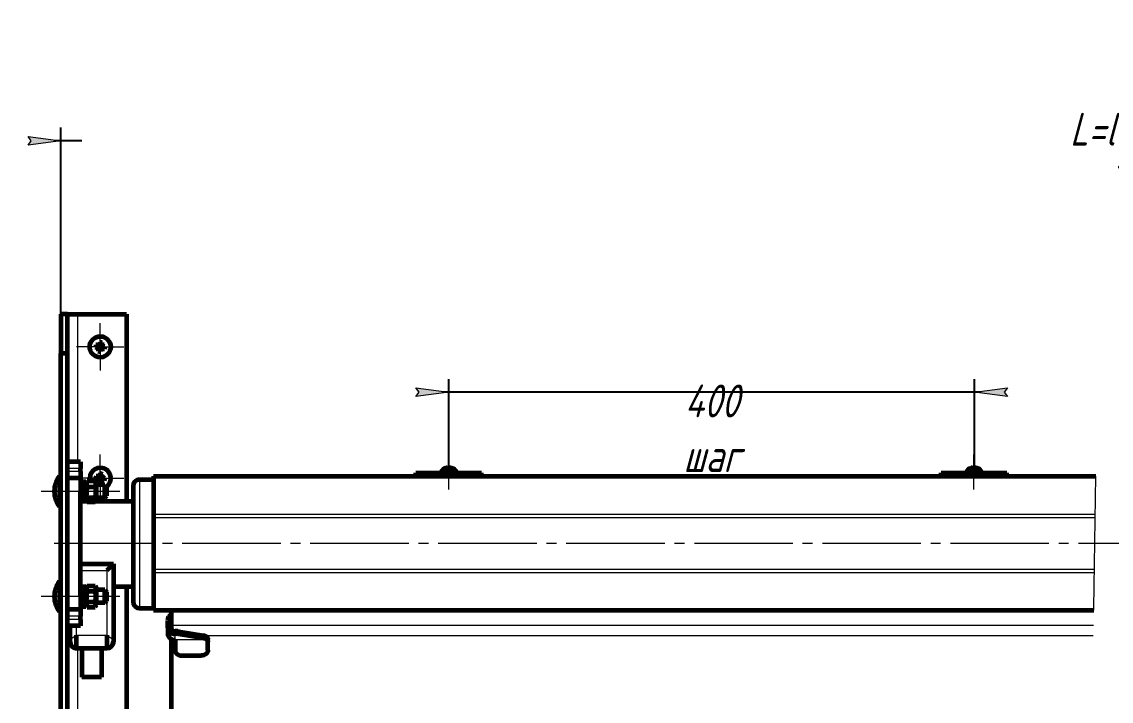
# Model space of a CAD drawing. Header units: millimetres. Extents: x 0 to 841, y 0 to 594.
# Drawn here: x 91.4 to 257.3, y 490.5 to 594 of the extents above; entities that cross this region are included whole.
import ezdxf

# ---------------------------------------------------------------- set-up
doc = ezdxf.new("R2010")
doc.units = ezdxf.units.MM
for name, pattern in [('K5LT_AXLED', [19.5, 15, -1.5, 1.5, -1.5]), ('K5LT_BASIC', [0]), ('K5LT_THIN', [0]), ('K5LT_THIN_INCLUDED_TO_HATCHING', [0])]:
    doc.linetypes.add(name, pattern=pattern)
doc.layers.add('Системный слой', color=7, linetype='Continuous')
doc.layers.add('Системный слой (1)', color=7, linetype='Continuous', true_color=0x909090)
doc.styles.add('KDIMTEXTSTYLE', font='GOST_AU.SHX', dxfattribs={"width": 0.96, "oblique": 15, "height": 5})
doc.dimstyles.new('KDIMSTYLE (0.20)', dxfattribs={"dimtxt": 5, "dimasz": 1, "dimexe": 2, "dimexo": 0, "dimgap": 1, "dimtad": 1, "dimlfac": 5, "dimtxsty": 'KDIMTEXTSTYLE', "dimsah": 1, "dimcen": 0, "dimdle": 1, "dimadec": 0, "dimazin": 0, "dimtfac": 0.667, "dimtmove": 0, "dimatfit": 3, "dimfxl": 1, "dimtvp": 1, "dimtolj": 1, "dimtzin": 0, "dimarcsym": 0})

# ---------------------------------------------------------------- blocks, each defined once
blk = doc.blocks.new('U11')
at = {"layer": 'Системный слой (1)', "color": 5, "linetype": 'K5LT_BASIC', "lineweight": 60, "true_color": 0x0000ff}
for p, q in [((104.04, 506.82), (104.04, 507.48)), ((104.04, 505.48), (104.04, 506.82))]:
    blk.add_line(p, q, dxfattribs=at)
blk = doc.blocks.new('U12')
at = {"layer": 'Системный слой (1)', "color": 5, "linetype": 'K5LT_BASIC', "lineweight": 60, "true_color": 0x0000ff}
for p, q in [((104.34, 506.72), (104.34, 507.18)), ((104.34, 505.78), (104.34, 506.72))]:
    blk.add_line(p, q, dxfattribs=at)
blk = doc.blocks.new('U22')
at = {"layer": 'Системный слой (1)', "color": 5, "linetype": 'K5LT_BASIC', "lineweight": 60, "true_color": 0x0000ff}
for p, q in [((100.66, 523.16), (100.66, 524.28)), ((100.66, 520.68), (100.66, 523.16))]:
    blk.add_line(p, q, dxfattribs=at)
blk = doc.blocks.new('U26')
at = {"layer": 'Системный слой (1)', "color": 5, "linetype": 'K5LT_BASIC', "lineweight": 60, "true_color": 0x0000ff}
for p, q in [((102.67, 505.33), (102.55, 505.66)), ((102.55, 504.87), (102.56, 504.88)), ((102.56, 504.88), (102.67, 505.33))]:
    blk.add_line(p, q, dxfattribs=at)
blk = doc.blocks.new('U27')
at = {"layer": 'Системный слой (1)', "color": 5, "linetype": 'K5LT_BASIC', "lineweight": 60, "true_color": 0x0000ff}
for p in [(102.76, 507.74), (102.76, 505.22)]:
    blk.add_line(p, (102.76, 507.74), dxfattribs=at)
blk = doc.blocks.new('U28')
at = {"layer": 'Системный слой (1)', "color": 5, "linetype": 'K5LT_BASIC', "lineweight": 60, "true_color": 0x0000ff}
for p, q in [((101.36, 505.66), (101.24, 505.2)), ((101.24, 505.2), (101.36, 504.88)), ((101.36, 504.88), (101.36, 504.87))]:
    blk.add_line(p, q, dxfattribs=at)
blk = doc.blocks.new('U37')
at = {"layer": 'Системный слой (1)', "color": 5, "linetype": 'K5LT_BASIC', "lineweight": 60, "true_color": 0x0000ff}
for p, q in [((102.56, 524.1), (102.55, 524.1)), ((102.58, 524.06), (102.56, 524.1))]:
    blk.add_line(p, q, dxfattribs=at)
blk = doc.blocks.new('U38')
at = {"layer": 'Системный слой (1)', "color": 5, "linetype": 'K5LT_BASIC', "lineweight": 60, "true_color": 0x0000ff}
for q in [(101.34, 524.06), (101.36, 524.1)]:
    blk.add_line((101.36, 524.1), q, dxfattribs=at)
blk = doc.blocks.new('U39')
at = {"layer": 'Системный слой (1)', "color": 5, "linetype": 'K5LT_BASIC', "lineweight": 60, "true_color": 0x0000ff}
for p, q in [((100.66, 507.24), (100.66, 508.28)), ((100.66, 504.68), (100.66, 507.24))]:
    blk.add_line(p, q, dxfattribs=at)
blk = doc.blocks.new('U40')
at = {"layer": 'Системный слой (1)', "color": 5, "linetype": 'K5LT_BASIC', "lineweight": 60, "true_color": 0x0000ff}
for p, q in [((104.04, 522.72), (104.04, 523.48)), ((104.04, 521.48), (104.04, 522.72))]:
    blk.add_line(p, q, dxfattribs=at)
blk = doc.blocks.new('U41')
at = {"layer": 'Системный слой (1)', "color": 5, "linetype": 'K5LT_BASIC', "lineweight": 60, "true_color": 0x0000ff}
for p, q in [((104.34, 522.65), (104.34, 523.18)), ((104.34, 521.78), (104.34, 522.65))]:
    blk.add_line(p, q, dxfattribs=at)
blk = doc.blocks.new('U48')
at = {"layer": 'Системный слой (1)', "color": 5, "linetype": 'K5LT_BASIC', "lineweight": 60, "true_color": 0x0000ff}
for p, q in [((102.66, 521.32), (102.55, 521.54)), ((102.6, 520.95), (102.66, 521.32)), ((102.55, 520.88), (102.6, 520.95))]:
    blk.add_line(p, q, dxfattribs=at)
blk = doc.blocks.new('U49')
at = {"layer": 'Системный слой (1)', "color": 5, "linetype": 'K5LT_BASIC', "lineweight": 60, "true_color": 0x0000ff}
for p in [(102.76, 523.74), (102.76, 521.22)]:
    blk.add_line(p, (102.76, 523.74), dxfattribs=at)
blk = doc.blocks.new('U50')
at = {"layer": 'Системный слой (1)', "color": 5, "linetype": 'K5LT_BASIC', "lineweight": 60, "true_color": 0x0000ff}
for p, q in [((101.36, 521.54), (101.24, 521.16)), ((101.24, 521.16), (101.32, 520.95)), ((101.32, 520.95), (101.36, 520.88))]:
    blk.add_line(p, q, dxfattribs=at)
blk = doc.blocks.new('U51')
at = {"layer": 'Системный слой (1)', "color": 5, "linetype": 'K5LT_BASIC', "lineweight": 60, "true_color": 0x0000ff}
for p, q in [((101.16, 520.98), (101.3, 520.98)), ((102.62, 520.98), (108.34, 520.98))]:
    blk.add_line(p, q, dxfattribs=at)
blk = doc.blocks.new('U52')
at = {"layer": 'Системный слой (1)', "color": 5, "linetype": 'K5LT_BASIC', "lineweight": 60, "true_color": 0x0000ff}
for p, q in [((108.34, 523.28), (108.34, 514.48)), ((108.34, 514.48), (108.34, 505.68))]:
    blk.add_line(p, q, dxfattribs=at)
blk = doc.blocks.new('U69')
at = {"layer": 'Системный слой (1)', "color": 5, "linetype": 'K5LT_BASIC', "lineweight": 60, "true_color": 0x0000ff}
blk.add_line((111.44, 524.78), (255.01, 524.78), dxfattribs=at)
blk = doc.blocks.new('U70')
at = {"layer": 'Системный слой (1)', "color": 5, "linetype": 'K5LT_BASIC', "lineweight": 60, "true_color": 0x0000ff}
blk.add_line((111.44, 504.38), (254.67, 504.38), dxfattribs=at)
blk = doc.blocks.new('U78')
at = {"layer": 'Системный слой (1)', "color": 5, "linetype": 'K5LT_BASIC', "lineweight": 60, "true_color": 0x0000ff}
for p, q in [((155.98, 525.39), (155.24, 525.39)), ((157.64, 525.39), (155.98, 525.39))]:
    blk.add_line(p, q, dxfattribs=at)
blk = doc.blocks.new('U79')
at = {"layer": 'Системный слой (1)', "color": 5, "linetype": 'K5LT_BASIC', "lineweight": 60, "true_color": 0x0000ff}
for p, q in [((156.73, 526.09), (156.87, 526.05)), ((156.87, 526.05), (156.88, 526.05))]:
    blk.add_line(p, q, dxfattribs=at)
blk = doc.blocks.new('U104')
at = {"layer": 'Системный слой (1)', "color": 5, "linetype": 'K5LT_BASIC', "lineweight": 60, "true_color": 0x0000ff}
for p, q in [((235.98, 525.39), (235.24, 525.39)), ((237.64, 525.39), (235.98, 525.39))]:
    blk.add_line(p, q, dxfattribs=at)
blk = doc.blocks.new('U105')
at = {"layer": 'Системный слой (1)', "color": 5, "linetype": 'K5LT_BASIC', "lineweight": 60, "true_color": 0x0000ff}
for p, q in [((236.73, 526.09), (236.87, 526.05)), ((236.87, 526.05), (236.88, 526.05))]:
    blk.add_line(p, q, dxfattribs=at)
blk = doc.blocks.new('U106')
at = {"layer": 'Системный слой (1)', "color": 5, "linetype": 'K5LT_BASIC', "lineweight": 60, "true_color": 0x0000ff}
for p, q in [((113.64, 502.84), (113.81, 503.41)), ((113.81, 503.41), (114.14, 503.76))]:
    blk.add_line(p, q, dxfattribs=at)
blk = doc.blocks.new('U128')
at = {"layer": 'Системный слой (1)', "color": 5, "linetype": 'K5LT_BASIC', "lineweight": 60, "true_color": 0x0000ff}
for p, q in [((107.34, 549.48), (107.34, 520.98)), ((107.34, 507.98), (107.34, 479.48))]:
    blk.add_line(p, q, dxfattribs=at)
blk = doc.blocks.new('U129')
at = {"layer": 'Системный слой (1)', "color": 5, "linetype": 'K5LT_BASIC', "lineweight": 60, "true_color": 0x0000ff}
for start, end in [(77.0229, 193.8659), (307.3811, 77.0229)]:
    blk.add_arc((103.34, 524.48), 1.6, start, end, dxfattribs=at)
blk = doc.blocks.new('U170')
at = {"layer": 'Системный слой (1)', "color": 7, "linetype": 'K5LT_THIN', "lineweight": 18}
blk.add_line((114.14, 502.09), (254.64, 502.09), dxfattribs=at)
blk = doc.blocks.new('U171')
at = {"layer": 'Системный слой (1)', "color": 7, "linetype": 'K5LT_THIN', "lineweight": 18}
blk.add_line((118.95, 500.55), (254.61, 500.55), dxfattribs=at)
blk = doc.blocks.new('U172')
at = {"layer": 'Системный слой (1)', "color": 7, "linetype": 'K5LT_THIN', "lineweight": 18}
blk.add_line((114.14, 504.33), (254.67, 504.33), dxfattribs=at)
blk = doc.blocks.new('U183')
at = {"layer": 'Системный слой (1)', "color": 7, "linetype": 'K5LT_THIN', "lineweight": 18}
for p, q in [((104.34, 510.42), (104.34, 507.18)), ((104.34, 505.78), (104.34, 500.58))]:
    blk.add_line(p, q, dxfattribs=at)
blk = doc.blocks.new('U184')
at = {"layer": 'Системный слой (1)', "color": 7, "linetype": 'K5LT_THIN', "lineweight": 18}
for p, q in [((109.34, 524.28), (109.34, 514.48)), ((109.34, 514.48), (109.34, 504.68))]:
    blk.add_line(p, q, dxfattribs=at)
blk = doc.blocks.new('U200')
at = {"layer": 'Системный слой (1)', "color": 7, "linetype": 'K5LT_THIN', "lineweight": 18}
blk.add_line((111.44, 519.01), (254.91, 519.01), dxfattribs=at)
blk = doc.blocks.new('U201')
at = {"layer": 'Системный слой (1)', "color": 7, "linetype": 'K5LT_THIN', "lineweight": 18}
blk.add_line((111.44, 504.59), (254.68, 504.59), dxfattribs=at)
blk = doc.blocks.new('U202')
at = {"layer": 'Системный слой (1)', "color": 7, "linetype": 'K5LT_THIN', "lineweight": 18}
blk.add_line((111.44, 518.52), (254.91, 518.52), dxfattribs=at)
blk = doc.blocks.new('U203')
at = {"layer": 'Системный слой (1)', "color": 7, "linetype": 'K5LT_THIN', "lineweight": 18}
blk.add_line((111.44, 510.65), (254.77, 510.65), dxfattribs=at)
blk = doc.blocks.new('U204')
at = {"layer": 'Системный слой (1)', "color": 7, "linetype": 'K5LT_THIN', "lineweight": 18}
blk.add_line((111.44, 524.58), (255.01, 524.58), dxfattribs=at)
blk = doc.blocks.new('U205')
at = {"layer": 'Системный слой (1)', "color": 7, "linetype": 'K5LT_THIN', "lineweight": 18}
blk.add_line((111.44, 510.15), (254.77, 510.15), dxfattribs=at)
blk = doc.blocks.new('U265')
at = {"layer": 'Системный слой (1)', "color": 7, "linetype": 'K5LT_THIN', "lineweight": 18}
for p, q in [((99.94, 526.98), (99.94, 549.48)), ((99.94, 479.48), (99.94, 498.58))]:
    blk.add_line(p, q, dxfattribs=at)
blk = doc.blocks.new('U277')
at = {"layer": 'Системный слой (1)', "color": 30, "linetype": 'K5LT_AXLED', "lineweight": 18, "true_color": 0xff8000}
for p, q in [((96.34, 514.58), (254.84, 514.58)), ((254.84, 514.58), (259.84, 514.58))]:
    blk.add_line(p, q, dxfattribs=at)
blk = doc.blocks.new('U291')
at = {"layer": 'Системный слой (1)', "color": 30, "linetype": 'K5LT_AXLED', "lineweight": 18, "true_color": 0xff8000}
for q in [(103.34, 528.08), (99.74, 524.48), (103.34, 520.88), (106.94, 524.48)]:
    blk.add_line((103.34, 524.48), q, dxfattribs=at)
blk = doc.blocks.new('U292')
at = {"layer": 'Системный слой (1)', "color": 30, "linetype": 'K5LT_AXLED', "lineweight": 18, "true_color": 0xff8000}
for q in [(103.34, 548.08), (99.74, 544.48), (103.34, 540.88), (106.94, 544.48)]:
    blk.add_line((103.34, 544.48), q, dxfattribs=at)
blk = doc.blocks.new('KDIMARROW_01')
at = {"layer": 'Системный слой'}
blk.add_hatch(color=0, dxfattribs=at).paths.add_polyline_path([(0, 0), (-5, 0.66), (-4.5, 0), (-5, -0.66)])
at = {"layer": 'Системный слой', "color": 0, "linetype": 'K5LT_THIN', "lineweight": 18}
for p, q in [((-4.5, 0), (-5, 0.66)), ((-5, 0.66), (0, 0)), ((0, 0), (-5, -0.66)), ((-5, -0.66), (-4.5, 0))]:
    blk.add_line(p, q, dxfattribs=at)
at = {"layer": 'Системный слой (1)', "color": 0, "linetype": 'K5LT_THIN', "lineweight": 18}
blk.add_line((0, 0), (-1, 0), dxfattribs=at)
blk = doc.blocks.new('U304')
at = {"layer": 'Системный слой', "color": 7, "linetype": 'K5LT_THIN_INCLUDED_TO_HATCHING', "lineweight": 18}
for p, q in [((254.84, 514.74), (255.01, 524.78)), ((254.68, 504.69), (254.84, 514.74)), ((254.67, 504.38), (254.68, 504.69)), ((110.34, 354), (120.67, 353.77)), ((120.67, 353.77), (130.44, 353.56))]:
    blk.add_line(p, q, dxfattribs=at)

msp = doc.modelspace()

# ---------------------------------------------------------------- linework, layer by layer
at = {"layer": 'Системный слой (1)', "color": 5, "linetype": 'K5LT_BASIC', "lineweight": 60, "true_color": 0x0000ff}
for p, q in [((97.3386, 549.4841), (97.3386, 543.4841)), ((98.3386, 549.4841), (97.3386, 549.4841)), ((98.3386, 549.4841), (99.9386, 549.4841)), ((98.3386, 543.4841), (98.3386, 549.4841)), ((99.9386, 549.4841), (107.3386, 549.4841)), ((102.6191, 544.4443), (103.093, 544.4705)), ((102.6898, 544.7976), (103.1171, 544.5911)), ((102.8173, 544.3927), (103.1715, 544.4548)), ((102.8925, 544.769), (103.1956, 544.5754)), ((103.0242, 544.2745), (103.2402, 544.4185)), ((103.0538, 544.038), (103.2473, 544.3411)), ((103.093, 544.4705), (103.1171, 544.5911)), ((103.1715, 544.4548), (103.093, 544.4705)), ((103.1171, 544.5911), (103.1956, 544.5754)), ((103.129, 544.7986), (103.273, 544.5825)), ((103.2402, 544.4185), (103.1715, 544.4548)), ((103.1956, 544.5754), (103.273, 544.5825)), ((103.2316, 544.2626), (103.2473, 544.3411)), ((103.2473, 544.3411), (103.2402, 544.4185)), ((103.2472, 545.0054), (103.3093, 544.6513)), ((103.273, 544.5825), (103.3093, 544.6513)), ((103.2987, 545.2036), (103.325, 544.7298)), ((103.3093, 544.6513), (103.325, 544.7298)), ((103.325, 544.7298), (103.4456, 544.7057)), ((103.4042, 544.3857), (103.3679, 544.317)), ((103.4816, 544.3928), (103.4042, 544.3857)), ((103.5483, 544.1697), (103.4042, 544.3857)), ((103.6234, 544.9302), (103.4299, 544.6271)), ((103.4456, 544.7057), (103.4299, 544.6271)), ((103.4299, 544.6271), (103.437, 544.5497)), ((103.653, 544.6938), (103.437, 544.5497)), ((103.437, 544.5497), (103.5057, 544.5134)), ((103.652, 545.133), (103.4456, 544.7057)), ((103.7847, 544.1993), (103.4816, 544.3928)), ((103.5601, 544.3771), (103.4816, 544.3928)), ((103.8599, 544.5756), (103.5057, 544.5134)), ((103.5057, 544.5134), (103.5843, 544.4977)), ((103.5843, 544.4977), (103.5601, 544.3771)), ((103.9874, 544.1707), (103.5601, 544.3771)), ((104.0581, 544.524), (103.5843, 544.4977)), ((97.3386, 485.4841), (97.3386, 543.4841)), ((98.3386, 543.4841), (97.3386, 543.4841)), ((98.3386, 485.4841), (98.3386, 543.4841)), ((103.0252, 543.8353), (103.2316, 544.2626)), ((103.3522, 544.2385), (103.2316, 544.2626)), ((103.3679, 544.317), (103.3522, 544.2385)), ((103.3785, 543.7647), (103.3522, 544.2385)), ((103.43, 543.9628), (103.3679, 544.317)), ((100.3386, 526.9841), (98.3386, 526.9841)), ((100.3386, 526.9841), (100.3386, 525.9841)), ((156.1434, 526.0858), (156.0071, 526.0532)), ((156.1434, 526.0858), (156.1751, 525.9925)), ((156.153, 526.0576), (156.317, 526.0858)), ((156.317, 526.0858), (156.4386, 526.0532)), ((156.317, 526.0858), (156.3306, 525.9885)), ((156.7338, 526.0858), (156.7242, 526.0576)), ((236.1434, 526.0858), (236.0071, 526.0532)), ((236.1434, 526.0858), (236.1751, 525.9925)), ((236.153, 526.0576), (236.317, 526.0858)), ((236.317, 526.0858), (236.4386, 526.0532)), ((236.317, 526.0858), (236.3306, 525.9885)), ((236.7338, 526.0858), (236.7242, 526.0576)), ((97.1386, 524.7841), (97.1386, 520.1841)), ((97.1386, 524.7841), (97.3386, 524.7841)), ((100.3386, 524.4841), (98.3386, 524.4841)), ((100.3386, 525.4841), (100.3386, 525.9841)), ((100.3386, 525.4841), (100.3386, 524.4841)), ((100.3386, 524.4841), (100.3386, 522.4841)), ((102.6183, 524.4653), (103.0927, 524.4777)), ((102.6992, 524.8163), (103.1203, 524.5976)), ((102.8148, 524.4079), (103.1707, 524.4597)), ((102.901, 524.7819), (103.1983, 524.5796)), ((103.0182, 524.2837), (103.2383, 524.4214)), ((103.0927, 524.4777), (103.1203, 524.5976)), ((103.1707, 524.4597), (103.0927, 524.4777)), ((103.1203, 524.5976), (103.1983, 524.5796)), ((103.1382, 524.8045), (103.2759, 524.5844)), ((103.2383, 524.4214), (103.1707, 524.4597)), ((103.1983, 524.5796), (103.2759, 524.5844)), ((103.2432, 524.3439), (103.2383, 524.4214)), ((103.2624, 525.0079), (103.3142, 524.652)), ((103.2759, 524.5844), (103.3142, 524.652)), ((103.3142, 524.652), (103.3322, 524.7301)), ((103.3197, 525.2045), (103.3322, 524.7301)), ((103.3322, 524.7301), (103.452, 524.7024)), ((103.6363, 524.9217), (103.4341, 524.6244)), ((103.452, 524.7024), (103.4341, 524.6244)), ((103.4341, 524.6244), (103.4389, 524.5469)), ((103.659, 524.6845), (103.4389, 524.5469)), ((103.4389, 524.5469), (103.5065, 524.5086)), ((103.6708, 525.1235), (103.452, 524.7024)), ((103.8624, 524.5603), (103.5065, 524.5086)), ((103.5065, 524.5086), (103.5845, 524.4906)), ((103.5845, 524.4906), (103.5569, 524.3707)), ((104.0589, 524.503), (103.5845, 524.4906)), ((111.4386, 524.7841), (111.4386, 524.5791)), ((111.4386, 524.5791), (111.4386, 519.0141)), ((151.4386, 525.2841), (161.4386, 525.2841)), ((151.4386, 524.7841), (151.4386, 525.2841)), ((151.4386, 524.7841), (161.4386, 524.7841)), ((155.2386, 525.3891), (155.2386, 525.2841)), ((156.1318, 526.0493), (156.1531, 525.9917)), ((156.8813, 526.0493), (156.8603, 526.01)), ((157.6386, 525.3891), (157.6386, 525.2841)), ((161.4386, 524.7841), (161.4386, 525.2841)), ((231.4386, 525.2841), (241.4386, 525.2841)), ((231.4386, 524.7841), (231.4386, 525.2841)), ((231.4386, 524.7841), (241.4386, 524.7841)), ((235.2386, 525.3891), (235.2386, 525.2841)), ((236.1318, 526.0493), (236.1531, 525.9917)), ((236.8813, 526.0493), (236.8603, 526.01)), ((237.6386, 525.3891), (237.6386, 525.2841)), ((241.4386, 524.7841), (241.4386, 525.2841)), ((100.6586, 524.2841), (100.3386, 524.2841)), ((100.6586, 524.0041), (101.1586, 524.0041)), ((101.1586, 523.7441), (101.3618, 524.0961)), ((101.1586, 523.7441), (101.3193, 524.0224)), ((101.1586, 524.0041), (101.1586, 520.9641)), ((101.3193, 524.0224), (101.3645, 524.0932)), ((101.3645, 524.1007), (102.5527, 524.1007)), ((101.3645, 524.0932), (102.5527, 524.0932)), ((101.3645, 523.1539), (102.5527, 523.1539)), ((102.5527, 524.0932), (102.598, 524.0224)), ((102.5554, 524.0961), (102.7586, 523.7441)), ((102.598, 524.0224), (102.7586, 523.7441)), ((104.0386, 523.4841), (102.7586, 523.4841)), ((103.0064, 523.8447), (103.2252, 524.2658)), ((103.0409, 524.0465), (103.2432, 524.3439)), ((103.2252, 524.2658), (103.2432, 524.3439)), ((103.345, 524.2382), (103.2252, 524.2658)), ((103.363, 524.3162), (103.345, 524.2382)), ((103.3575, 523.7638), (103.345, 524.2382)), ((103.4013, 524.3838), (103.363, 524.3162)), ((103.4148, 523.9604), (103.363, 524.3162)), ((103.4789, 524.3887), (103.4013, 524.3838)), ((103.539, 524.1637), (103.4013, 524.3838)), ((103.7762, 524.1864), (103.4789, 524.3887)), ((103.5569, 524.3707), (103.4789, 524.3887)), ((103.978, 524.1519), (103.5569, 524.3707)), ((104.0386, 523.4841), (104.3386, 523.1841)), ((104.0386, 523.4841), (104.3386, 523.1841)), ((109.3386, 524.2841), (111.4386, 524.2841)), ((100.3386, 506.4841), (100.3386, 522.4841)), ((101.1586, 521.2241), (101.2972, 520.9841)), ((101.1586, 521.2241), (101.3193, 520.9459)), ((101.3645, 521.5449), (102.5527, 521.5449)), ((102.598, 520.9459), (102.7586, 521.2241)), ((102.62, 520.9841), (102.7586, 521.2241)), ((104.0386, 521.4841), (102.7586, 521.4841)), ((104.0386, 521.4841), (104.3386, 521.7841)), ((104.0386, 521.4841), (104.3386, 521.7841)), ((97.1386, 520.1841), (97.3386, 520.1841)), ((97.1386, 520.1841), (97.3386, 520.1841)), ((100.6586, 520.6841), (100.3386, 520.6841)), ((100.6586, 520.9641), (101.1586, 520.9641)), ((101.3645, 520.8751), (102.5527, 520.8751)), ((111.4386, 519.0141), (111.4386, 518.5192)), ((111.4386, 518.5192), (111.4386, 510.6491)), ((100.3386, 511.4233), (105.3386, 511.4233)), ((105.3386, 511.4233), (104.3386, 510.4233)), ((105.3386, 511.4233), (105.3386, 499.5841)), ((111.4386, 510.6491), (111.4386, 510.1541)), ((111.4386, 510.1541), (111.4386, 504.5892)), ((97.1386, 508.7841), (97.1386, 504.1841)), ((97.1386, 508.7841), (97.3386, 508.7841)), ((100.6586, 508.2841), (100.3386, 508.2841)), ((100.6586, 508.0041), (101.1586, 508.0041)), ((101.1586, 507.7441), (101.3571, 508.088)), ((101.1586, 508.0041), (101.1586, 504.9641)), ((101.3571, 508.088), (101.3645, 508.1006)), ((101.3645, 508.1006), (102.5527, 508.1006)), ((102.5527, 508.1006), (102.5601, 508.088)), ((102.5601, 508.088), (102.7586, 507.7441)), ((105.3386, 507.9841), (108.3386, 507.9841)), ((100.3386, 506.4841), (100.3386, 504.4841)), ((101.3645, 507.2728), (102.5527, 507.2728)), ((104.0386, 507.4841), (102.7586, 507.4841)), ((104.0386, 507.4841), (104.3386, 507.1841)), ((100.6586, 504.6841), (100.3386, 504.6841)), ((100.6586, 504.9641), (101.1586, 504.9641)), ((101.1586, 505.2241), (101.3571, 504.8803)), ((101.3645, 505.6564), (102.5527, 505.6564)), ((101.3645, 504.8677), (102.5527, 504.8677)), ((102.5601, 504.8803), (102.7586, 505.2241)), ((104.0386, 505.4841), (102.7586, 505.4841)), ((104.0386, 505.4841), (104.3386, 505.7841)), ((109.3386, 504.6841), (111.4386, 504.6841)), ((111.4386, 504.5892), (111.4386, 504.3841)), ((97.1386, 504.1841), (97.3386, 504.1841)), ((100.3386, 504.4841), (98.3386, 504.4841)), ((100.3386, 504.4841), (100.3386, 503.4841)), ((100.3386, 502.9841), (100.3386, 503.4841)), ((100.3386, 502.9841), (100.3386, 501.9841)), ((113.6386, 501.6749), (113.6386, 502.8354)), ((114.1386, 504.3841), (114.1386, 504.3311)), ((114.1386, 504.3311), (114.1386, 502.0912)), ((99.7386, 501.9841), (98.3386, 501.9841)), ((98.7386, 499.5841), (98.7386, 501.9841)), ((100.3386, 501.9841), (99.7386, 501.9841)), ((113.6386, 501.6749), (113.6386, 500.7799)), ((114.1386, 502.0912), (114.1386, 501.287)), ((114.9939, 501.1775), (114.7386, 501.1775)), ((99.7386, 498.5841), (99.7386, 500.5841)), ((104.3386, 500.5841), (104.3386, 498.5841)), ((114.1386, 500.0157), (114.1386, 486.9194)), ((114.9939, 500.763), (114.7386, 500.763)), ((114.7386, 499.8681), (114.7386, 498.2755)), ((115.2774, 501.1545), (119.0221, 500.5353)), ((119.0221, 500.1208), (115.2774, 500.7401)), ((119.7386, 499.5721), (119.7386, 499.9872)), ((119.7386, 498.2755), (119.7386, 499.5721)), ((99.7386, 498.5841), (104.3386, 498.5841)), ((100.5386, 498.5841), (100.5386, 494.1841)), ((103.5386, 498.5841), (103.5386, 494.1841)), ((115.7386, 497.4735), (118.7386, 497.4735)), ((103.5386, 494.1841), (100.5386, 494.1841))]:
    msp.add_line(p, q, dxfattribs=at)
at = {"layer": 'Системный слой (1)', "color": 30, "linetype": 'K5LT_AXLED', "lineweight": 18, "true_color": 0xff8000}
for p, q in [((156.4386, 522.7841), (156.4386, 528.0841)), ((236.4386, 522.777), (236.4386, 528.117)), ((106.3386, 522.4841), (94.3386, 522.4841)), ((106.3386, 506.4841), (94.3386, 506.4841))]:
    msp.add_line(p, q, dxfattribs=at)
at = {"layer": 'Системный слой (1)', "color": 7, "linetype": 'K5LT_THIN', "lineweight": 18}
for p, q in [((100.3386, 525.9841), (98.3386, 525.9841)), ((100.3386, 525.4841), (98.3386, 525.4841)), ((104.0386, 523.3218), (102.7586, 523.3218)), ((104.0386, 523.3218), (104.201, 523.3218)), ((100.3386, 522.4841), (98.3386, 522.4841)), ((104.0386, 521.6465), (102.7586, 521.6465)), ((104.0386, 521.6465), (104.201, 521.6465)), ((100.3386, 510.4233), (104.3386, 510.4233)), ((100.3386, 506.4841), (98.3386, 506.4841)), ((104.0386, 507.3218), (102.7586, 507.3218)), ((104.0386, 507.3218), (104.201, 507.3218)), ((104.0386, 505.6465), (102.7586, 505.6465)), ((104.0386, 505.6465), (104.201, 505.6465)), ((100.3386, 503.4841), (98.3386, 503.4841)), ((100.3386, 502.9841), (98.3386, 502.9841)), ((113.6386, 502.8354), (114.1386, 502.8354)), ((99.7386, 500.5841), (99.7386, 501.9841)), ((113.6386, 501.6749), (114.1386, 501.6749)), ((114.7386, 500.763), (114.7386, 501.1775)), ((114.9939, 500.763), (114.9939, 501.1775)), ((99.7386, 500.5841), (104.3386, 500.5841)), ((114.7386, 499.8681), (114.7386, 500.763)), ((119.6005, 499.8681), (114.7386, 499.8681)), ((115.2774, 500.7401), (115.2774, 501.1545)), ((119.0221, 500.1208), (119.0221, 500.5353))]:
    msp.add_line(p, q, dxfattribs=at)
at = {"layer": 'Системный слой (1)', "color": 5, "linetype": 'K5LT_BASIC', "lineweight": 60, "true_color": 0x0000ff}
msp.add_circle((103.3386, 544.4841), 1.6, dxfattribs=at)
for centre, radius, start, end in [((100.0449, 522.4841), 3.7062, 141.641984, 180), ((100.0449, 522.4841), 3.7062, 141.641984, 157.499427), ((156.4386, 524.777), 1.3471, 108.679827, 152.974939), ((156.4386, 524.777), 1.3471, 27.025061, 71.320173), ((236.4386, 524.777), 1.3471, 108.679827, 152.974939), ((236.4386, 524.777), 1.3471, 27.025061, 71.320173), ((109.3386, 523.2841), 1, 90, 180), ((100.0449, 522.4841), 3.7062, 180, 218.358016), ((100.0449, 522.4841), 3.7062, 180, 218.358016), ((100.0449, 506.4841), 3.7062, 141.641984, 180), ((100.0449, 506.4841), 3.7062, 141.641984, 180), ((100.0449, 506.4841), 3.7062, 180, 218.358016), ((100.0449, 506.4841), 3.7062, 180, 218.358016), ((109.3386, 505.6841), 1, 180, 270), ((99.7386, 499.5841), 1, 180, 270), ((104.3386, 499.5841), 1, 270, 0)]:
    msp.add_arc(centre, radius, start, end, dxfattribs=at)
for centre, major_axis, ratio, start_param, end_param in [((103.584, 544.4351), (-0.3473, -1.7371), 0.53790283, 4.61051917, 4.81425879), ((103.356, 544.5709), (1.7591, -0.3517), 0.16255925, 4.31292134, 4.43382542), ((103.3213, 544.3973), (-1.7591, 0.3517), 0.16255925, -1.29223277, -1.17132869), ((103.4254, 544.4668), (-0.3517, -1.7591), 0.16255925, 4.31292134, 4.43382542), ((103.2896, 544.2388), (-1.7371, 0.3473), 0.53790283, 4.71238898, 4.81425879), ((103.2896, 544.2388), (-1.7371, 0.3473), 0.53790283, 4.61051917, 4.71238898), ((103.2518, 544.5015), (0.3517, 1.7591), 0.16255925, -1.29223277, -1.17132869), ((103.3213, 544.3973), (-1.7591, 0.3517), 0.16255925, 4.31292134, 4.43382542), ((103.0932, 544.5332), (0.3473, 1.7371), 0.53790283, 4.61051917, 4.81425879), ((103.4254, 544.4668), (-0.3517, -1.7591), 0.16255925, -1.29223277, -1.17132869), ((103.3877, 544.7295), (1.7371, -0.3473), 0.53790283, 4.61051917, 4.81425879), ((103.2518, 544.5015), (0.3517, 1.7591), 0.16255925, 4.31292134, 4.43382542), ((103.356, 544.5709), (1.7591, -0.3517), 0.16255925, -1.29223277, -1.17132869), ((103.5824, 524.4279), (-0.3978, -1.7262), 0.53790283, 4.61051917, 4.81425879), ((103.3585, 524.5704), (1.7481, -0.4028), 0.16255925, 4.31292134, 4.43382542), ((103.3187, 524.3979), (-1.7481, 0.4028), 0.16255925, -1.29223277, -1.17132869), ((103.4249, 524.4643), (-0.4028, -1.7481), 0.16255925, 4.31292134, 4.43382542), ((103.2824, 524.2403), (-1.7262, 0.3978), 0.53790283, 4.71238898, 4.81425879), ((103.2824, 524.2403), (-1.7262, 0.3978), 0.53790283, 4.61051917, 4.71238898), ((103.2524, 524.504), (0.4028, 1.7481), 0.16255925, -1.29223277, -1.17132869), ((103.3187, 524.3979), (-1.7481, 0.4028), 0.16255925, 4.31292134, 4.43382542), ((103.0948, 524.5403), (0.3978, 1.7262), 0.53790283, 4.61051917, 4.81425879), ((156.5149, 524.793), (-0.2759, 1.3158), 0.37751966, 0.23299311, 0.36255185), ((156.5203, 524.9364), (-1.1751, 0.6028), 0.73863253, -0.9637778, -0.851213), ((156.5203, 524.9364), (-1.1751, 0.6028), 0.73863253, -1.0763426, -0.9637778), ((156.3623, 524.793), (0.2759, 1.3158), 0.37751966, 0.39097041, 0.52052914), ((156.4704, 524.793), (-0.6045, 1.2009), 0.90629537, 5.41366928, 5.54322802), ((156.4068, 524.793), (0.6045, 1.2009), 0.90629537, 6.26962034, 6.39917908), ((156.2424, 524.9364), (0.8325, 1.0252), 0.30767927, 0.13226952, 0.35739911), ((236.5149, 524.793), (-0.2759, 1.3158), 0.37751966, 0.23299311, 0.36255185), ((236.5203, 524.9364), (-1.1751, 0.6028), 0.73863253, -0.9637778, -0.851213), ((236.5203, 524.9364), (-1.1751, 0.6028), 0.73863253, -1.0763426, -0.9637778), ((236.3623, 524.793), (0.2759, 1.3158), 0.37751966, 0.39097041, 0.52052914), ((236.4704, 524.793), (-0.6045, 1.2009), 0.90629537, 5.41366928, 5.54322802), ((236.4068, 524.793), (0.6045, 1.2009), 0.90629537, 6.26962034, 6.39917908), ((236.2424, 524.9364), (0.8325, 1.0252), 0.30767927, 0.13226952, 0.35739911), ((103.4249, 524.4643), (-0.4028, -1.7481), 0.16255925, -1.29223277, -1.17132869), ((103.3948, 524.728), (1.7262, -0.3978), 0.53790283, 4.61051917, 4.81425879), ((103.2524, 524.504), (0.4028, 1.7481), 0.16255925, 4.31292134, 4.43382542), ((103.3585, 524.5704), (1.7481, -0.4028), 0.16255925, -1.29223277, -1.17132869), ((114.7386, 501.6749), (1.1, 0), 0.82894439, 3.14159265, 4.71238898), ((114.7386, 501.6749), (0.6, 0), 0.82894439, 3.14159265, 4.71238898), ((114.9939, 500.6182), (-1, 0), 0.55933103, 4.42492577, 4.71238898), ((114.7386, 500.7799), (-1.1, 0), 0.82894439, 0, 1.57079633), ((114.9939, 500.2037), (-1, 0), 0.55933103, 4.42492577, 4.71238898), ((118.7386, 499.9989), (-1, 0), 0.55933103, 3.67345285, 4.42492577), ((118.7386, 499.5844), (1, 0), 0.55933103, 0.53186019, 1.28333312)]:
    msp.add_ellipse(centre, major_axis=major_axis, ratio=ratio, start_param=start_param, end_param=end_param, dxfattribs=at)
for points in [[(103.0242, 544.2745), (102.9537, 544.313), (102.8848, 544.3524), (102.8173, 544.3927)], [(102.8925, 544.769), (102.9703, 544.7802), (103.0491, 544.79), (103.129, 544.7986)], [(103.129, 544.7986), (103.1675, 544.869), (103.2069, 544.938), (103.2472, 545.0054)], [(103.6234, 544.9302), (103.6347, 544.8524), (103.6445, 544.7736), (103.653, 544.6938)], [(103.653, 544.6938), (103.7235, 544.6552), (103.7924, 544.6158), (103.8599, 544.5756)], [(103.0538, 544.038), (103.0425, 544.1158), (103.0327, 544.1946), (103.0242, 544.2745)], [(103.5483, 544.1697), (103.5097, 544.0993), (103.4703, 544.0303), (103.43, 543.9628)], [(103.7847, 544.1993), (103.7069, 544.1881), (103.6281, 544.1782), (103.5483, 544.1697)], [(103.0182, 524.2837), (102.9489, 524.3243), (102.8811, 524.3657), (102.8148, 524.4079)], [(102.901, 524.7819), (102.9791, 524.7908), (103.0582, 524.7984), (103.1382, 524.8045)], [(103.1382, 524.8045), (103.1788, 524.8738), (103.2202, 524.9416), (103.2624, 525.0079)], [(103.6363, 524.9217), (103.6453, 524.8436), (103.6528, 524.7646), (103.659, 524.6845)], [(103.659, 524.6845), (103.7283, 524.6439), (103.7961, 524.6025), (103.8624, 524.5603)], [(103.0409, 524.0465), (103.0319, 524.1246), (103.0244, 524.2037), (103.0182, 524.2837)], [(103.539, 524.1637), (103.4984, 524.0944), (103.457, 524.0267), (103.4148, 523.9604)], [(103.7762, 524.1864), (103.6981, 524.1775), (103.6191, 524.1699), (103.539, 524.1637)]]:
    msp.add_open_spline(points, degree=3, dxfattribs=at)
for points, knots in [([(156.1318, 526.0493), (156.1336, 526.0631), (156.1372, 526.0761), (156.1424, 526.0844), (156.1434, 526.0858)], [0, 0, 0, 0, 4.09566357, 5, 5, 5, 5]), ([(156.5602, 526.0858), (156.5219, 526.0792), (156.4779, 526.0676), (156.4333, 526.0513), (156.4281, 526.0493)], [0, 0, 0, 0, 4.41315136, 5, 5, 5, 5]), ([(156.7578, 526.0493), (156.7045, 526.0631), (156.6388, 526.0761), (156.5722, 526.0844), (156.5602, 526.0858)], [0, 0, 0, 0, 4.09566357, 5, 5, 5, 5]), ([(236.1318, 526.0493), (236.1336, 526.0631), (236.1372, 526.0761), (236.1424, 526.0844), (236.1434, 526.0858)], [0, 0, 0, 0, 4.09566357, 5, 5, 5, 5]), ([(236.5602, 526.0858), (236.5219, 526.0792), (236.4779, 526.0676), (236.4333, 526.0513), (236.4281, 526.0493)], [0, 0, 0, 0, 4.41315136, 5, 5, 5, 5]), ([(236.7578, 526.0493), (236.7045, 526.0631), (236.6388, 526.0761), (236.5722, 526.0844), (236.5602, 526.0858)], [0, 0, 0, 0, 4.09566357, 5, 5, 5, 5]), ([(101.3645, 524.0932), (101.3351, 524.0341), (101.2968, 523.9444), (101.2646, 523.8328), (101.2509, 523.7649), (101.2434, 523.7098), (101.2396, 523.6574), (101.2391, 523.6034), (101.2422, 523.5486), (101.2502, 523.4849), (101.2667, 523.4041), (101.3019, 523.2902), (101.3394, 523.2044), (101.3645, 523.1539)], [0, 0, 0, 0, 2.71186161, 4.06299617, 4.98420351, 5.72130209, 6.49521827, 7.29091467, 8.10093601, 8.90855448, 10.10776547, 11.68048622, 14, 14, 14, 14]), ([(101.3645, 523.1539), (101.3382, 523.0634), (101.3035, 522.9266), (101.2719, 522.7537), (101.2563, 522.641), (101.2468, 522.5448), (101.2411, 522.4526), (101.2389, 522.3613), (101.2402, 522.268), (101.2452, 522.1741), (101.2552, 522.0653), (101.2761, 521.9129), (101.3127, 521.7339), (101.3478, 521.6024), (101.3645, 521.5449)], [0, 0, 0, 0, 2.59801481, 3.88110665, 4.83960095, 5.73074982, 6.54245647, 7.38359835, 8.24526286, 9.11284516, 9.97477882, 11.25399798, 13.34660779, 15, 15, 15, 15]), ([(102.5527, 523.1539), (102.5821, 523.213), (102.6204, 523.3027), (102.6526, 523.4144), (102.6663, 523.4823), (102.6738, 523.5373), (102.6777, 523.5897), (102.6781, 523.6437), (102.675, 523.6985), (102.667, 523.7623), (102.6505, 523.843), (102.6154, 523.9569), (102.5778, 524.0427), (102.5527, 524.0932)], [0, 0, 0, 0, 2.71186161, 4.06299617, 4.98420351, 5.72130209, 6.49521827, 7.29091467, 8.10093601, 8.90855448, 10.10776547, 11.68048622, 14, 14, 14, 14]), ([(102.5527, 521.5449), (102.579, 521.6354), (102.6137, 521.7722), (102.6454, 521.9451), (102.6609, 522.0578), (102.6704, 522.154), (102.6761, 522.2462), (102.6783, 522.3375), (102.677, 522.4308), (102.672, 522.5247), (102.662, 522.6335), (102.6411, 522.7859), (102.6045, 522.9649), (102.5694, 523.0964), (102.5527, 523.1539)], [0, 0, 0, 0, 2.59801481, 3.88110665, 4.83960095, 5.73074982, 6.54245647, 7.38359835, 8.24526286, 9.11284516, 9.97477882, 11.25399798, 13.34660779, 15, 15, 15, 15]), ([(101.3645, 508.1006), (101.3351, 508.0485), (101.2968, 507.9694), (101.2646, 507.871), (101.2509, 507.8112), (101.2434, 507.7627), (101.2396, 507.7165), (101.2391, 507.6689), (101.2422, 507.6207), (101.2502, 507.5645), (101.2667, 507.4933), (101.3019, 507.3929), (101.3394, 507.3173), (101.3645, 507.2728)], [0, 0, 0, 0, 2.71186161, 4.06299617, 4.98420351, 5.72130209, 6.49521827, 7.29091467, 8.10093601, 8.90855448, 10.10776547, 11.68048622, 14, 14, 14, 14]), ([(102.5527, 507.2728), (102.5821, 507.3249), (102.6204, 507.404), (102.6526, 507.5023), (102.6663, 507.5622), (102.6738, 507.6107), (102.6777, 507.6568), (102.6781, 507.7045), (102.675, 507.7527), (102.667, 507.8089), (102.6505, 507.8801), (102.6154, 507.9805), (102.5778, 508.0561), (102.5527, 508.1006)], [0, 0, 0, 0, 2.71186161, 4.06299617, 4.98420351, 5.72130209, 6.49521827, 7.29091467, 8.10093601, 8.90855448, 10.10776547, 11.68048622, 14, 14, 14, 14]), ([(101.3645, 507.2728), (101.3382, 507.1819), (101.3035, 507.0444), (101.2719, 506.8707), (101.2563, 506.7576), (101.2468, 506.6609), (101.2411, 506.5683), (101.2389, 506.4766), (101.2402, 506.3828), (101.2452, 506.2885), (101.2552, 506.1792), (101.274, 506.0411), (101.3092, 505.861), (101.3436, 505.7287), (101.3645, 505.6564)], [0, 0, 0, 0, 2.59801481, 3.88110665, 4.83960095, 5.73074982, 6.54245647, 7.38359835, 8.24526286, 9.11284516, 9.97477882, 11.25399798, 12.9317507, 15, 15, 15, 15]), ([(102.5527, 505.6564), (102.579, 505.7473), (102.6137, 505.8848), (102.6454, 506.0585), (102.6609, 506.1717), (102.6704, 506.2683), (102.6761, 506.361), (102.6783, 506.4527), (102.677, 506.5464), (102.672, 506.6407), (102.662, 506.75), (102.6432, 506.8881), (102.608, 507.0682), (102.5736, 507.2005), (102.5527, 507.2728)], [0, 0, 0, 0, 2.59801481, 3.88110665, 4.83960095, 5.73074982, 6.54245647, 7.38359835, 8.24526286, 9.11284516, 9.97477882, 11.25399798, 12.9317507, 15, 15, 15, 15]), ([(98.7387, 499.5689), (98.7393, 499.5289), (98.7423, 499.4889), (98.7534, 499.4074), (98.7618, 499.366), (98.7836, 499.2845), (98.7971, 499.2444), (98.8291, 499.1663), (98.8476, 499.1283), (98.8891, 499.0548), (98.9122, 499.0194), (98.9627, 498.9518), (98.9901, 498.9196), (99.0488, 498.8589), (99.08, 498.8304), (99.1459, 498.7776), (99.1804, 498.7533), (99.2524, 498.7093), (99.2898, 498.6895), (99.3668, 498.6549), (99.4063, 498.64), (99.4871, 498.6154), (99.5282, 498.6056), (99.6007, 498.5932), (99.6319, 498.5893), (99.6883, 498.5851), (99.7135, 498.5841), (99.7386, 498.5841)], [0, 0, 0, 0, 1.46671634, 1.46671634, 3.01294784, 3.01294784, 4.55913374, 4.55913374, 6.10518567, 6.10518567, 7.65125486, 7.65125486, 9.19732339, 9.19732339, 10.74339117, 10.74339117, 12.28945836, 12.28945836, 13.83552511, 13.83552511, 15.38159176, 15.38159176, 16.92774029, 16.92774029, 18.07833903, 18.07833903, 19, 19, 19, 19]), ([(105.3385, 499.569), (105.3379, 499.5291), (105.3349, 499.4892), (105.3239, 499.4079), (105.3155, 499.3664), (105.2937, 499.2849), (105.2802, 499.2448), (105.2483, 499.1667), (105.2299, 499.1287), (105.1883, 499.0552), (105.1652, 499.0198), (105.1147, 498.9522), (105.0874, 498.9199), (105.0287, 498.8592), (104.9975, 498.8307), (104.9317, 498.7779), (104.8971, 498.7536), (104.8252, 498.7095), (104.7878, 498.6897), (104.7109, 498.655), (104.6713, 498.6401), (104.5906, 498.6155), (104.5495, 498.6057), (104.477, 498.5933), (104.4458, 498.5894), (104.3893, 498.5851), (104.3639, 498.5841), (104.3386, 498.5841)], [0, 0, 0, 0, 1.46193926, 1.46193926, 3.00813309, 3.00813309, 4.55427181, 4.55427181, 6.10027455, 6.10027455, 7.64629537, 7.64629537, 9.19231521, 9.19231521, 10.73833434, 10.73833434, 12.28435288, 12.28435288, 13.830371, 13.830371, 15.37638903, 15.37638903, 16.92248753, 16.92248753, 18.071295, 18.071295, 18.99998678, 18.99998678, 18.99998678, 18.99998678]), ([(119.6005, 500.2826), (119.6296, 500.2548), (119.6723, 500.2043), (119.7113, 500.1307), (119.7334, 500.0613), (119.7386, 500.0141), (119.7386, 499.9872)], [0, 0, 0, 0, 2.26975247, 3.88918124, 5.24417375, 7, 7, 7, 7]), ([(119.6005, 499.8681), (119.6296, 499.8404), (119.6723, 499.7898), (119.7113, 499.716), (119.7334, 499.6464), (119.7386, 499.5991), (119.7386, 499.5721)], [0, 0, 0, 0, 2.26963542, 3.88901026, 5.24401742, 7, 7, 7, 7]), ([(114.7386, 498.2755), (114.7386, 498.2482), (114.7427, 498.1891), (114.7626, 498.0972), (114.7962, 498.0095), (114.8418, 497.9252), (114.8903, 497.8563), (114.9523, 497.7855), (115.0185, 497.7235), (115.0982, 497.6636), (115.1844, 497.6104), (115.2917, 497.5583), (115.419, 497.5141), (115.5716, 497.4816), (115.6786, 497.4735), (115.7386, 497.4735)], [0, 0, 0, 0, 1.09005826, 2.34493762, 3.65447139, 4.63995429, 5.86579205, 6.6656399, 7.91907458, 8.94412442, 9.96684346, 11.20630912, 12.73363789, 14.16770182, 16, 16, 16, 16]), ([(119.7386, 498.2755), (119.7386, 498.2482), (119.7345, 498.1891), (119.7146, 498.0972), (119.681, 498.0095), (119.6355, 497.9252), (119.5869, 497.8563), (119.525, 497.7855), (119.4587, 497.7235), (119.3791, 497.6636), (119.2928, 497.6104), (119.1856, 497.5583), (119.0582, 497.5141), (118.9056, 497.4816), (118.7986, 497.4735), (118.7386, 497.4735)], [0, 0, 0, 0, 1.09005826, 2.34493762, 3.65447139, 4.63995429, 5.86579205, 6.6656399, 7.91907458, 8.94412442, 9.96684346, 11.20630912, 12.73363789, 14.16770182, 16, 16, 16, 16])]:
    msp.add_open_spline(points, degree=3, knots=knots, dxfattribs=at)
at = {"layer": 'Системный слой (1)', "color": 7, "linetype": 'K5LT_THIN', "lineweight": 18}
for points in [[(99.7386, 500.5841), (99.7012, 500.5603), (99.6264, 500.5127), (99.5156, 500.4413), (99.4076, 500.3698), (99.3038, 500.2984), (99.2055, 500.227), (99.1138, 500.1556), (99.03, 500.0841), (98.9551, 500.0127), (98.8901, 499.9413), (98.8357, 499.8698), (98.7927, 499.7984), (98.7616, 499.727), (98.7428, 499.6556), (98.7386, 499.6079), (98.7386, 499.5841)], [(104.3386, 500.5841), (104.376, 500.5603), (104.4508, 500.5127), (104.5616, 500.4413), (104.6696, 500.3698), (104.7734, 500.2984), (104.8718, 500.227), (104.9634, 500.1556), (105.0472, 500.0841), (105.1221, 500.0127), (105.1871, 499.9413), (105.2415, 499.8698), (105.2845, 499.7984), (105.3156, 499.727), (105.3344, 499.6556), (105.3386, 499.6079), (105.3386, 499.5841)]]:
    msp.add_open_spline(points, degree=3, dxfattribs=at)

# ---------------------------------------------------------------- block references
at = {"layer": 'Системный слой (1)'}
for name in ['U265', 'U128', 'U292', 'U291', 'U129', 'U79', 'U105', 'U304', 'U69', 'U204', 'U78', 'U104', 'U22', 'U38', 'U37', 'U49', 'U40', 'U41', 'U52', 'U184', 'U50', 'U48', 'U51', 'U200', 'U202', 'U277', 'U183', 'U203', 'U205', 'U39', 'U27', 'U11', 'U12', 'U28', 'U26', 'U201', 'U70', 'U106', 'U172', 'U170', 'U171']:
    msp.add_blockref(name, (0, 0), dxfattribs=at)

# ---------------------------------------------------------------- dimensions: what is measured, and where the dimension line sits
at = {"layer": 'Системный слой (1)', "color": 7}
msp.add_linear_dim(base=(97.3386, 575.8945), p1=(401.7844, 539.4841), p2=(97.3386, 539.4841), location=(261.3386, 575.8945), text='\\H5.0;\\W0.965;\\Q15;\\A1;{\\H5.0;\\W0.965;\\Q15;\\Q15;L=l\\S^ 2;\\Q15;+234}', dimstyle='KDIMSTYLE (0.20)', override={"dimexo": 0, "dimblk1": 'KDIMARROW_01', "dimblk2": 'KDIMARROW_01', "dimse1": 0, "dimse2": 0, "dimclrt": 7, "dimtolj": 1}, dxfattribs=at).render()
msp.add_linear_dim(base=(156.4386, 537.583), p1=(236.5203, 524.9364), p2=(156.4386, 524.777), text='\\H5.0;\\W0.965;\\Q15;\\H5.0;\\W0.965;\\Q15;\\Q15;400\\X\\H5.0;\\W0.965;\\Q15;\\Q15;шаг', dimstyle='KDIMSTYLE (0.20)', override={"dimexo": 0, "dimblk1": 'KDIMARROW_01', "dimblk2": 'KDIMARROW_01', "dimse1": 0, "dimse2": 0, "dimclrt": 7, "dimtolj": 1}, dxfattribs=at).render()

doc.saveas('drawing.dxf')
